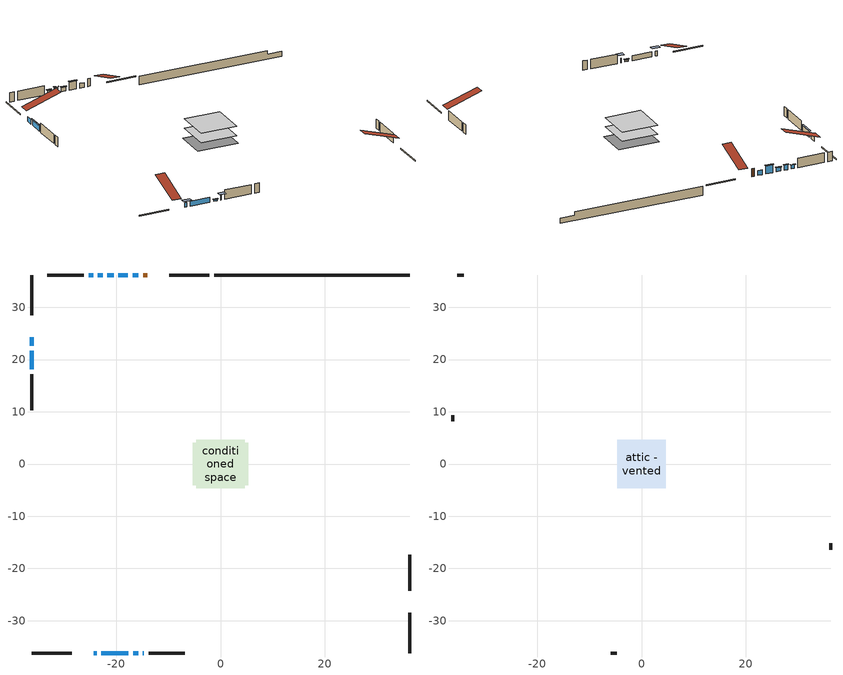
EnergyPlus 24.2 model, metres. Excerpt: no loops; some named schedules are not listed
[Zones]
conditioned space
 floor adiabatic (AdiabaticFloorConstruction): -4.63,-4.63 -4.63,4.63 4.63,4.63 4.63,-4.63 z0.81
 floor foundation (Slab1 construction): -5.27,-4.08 -5.27,4.08 5.27,4.08 5.27,-4.08 z-1.41
 wall outside (RimJoist1 construction): -2.11,36.19 -9.77,36.19 / -36.19,-36.19 -28.53,-36.19 / -36.19,36.19 -36.19,28.53 / 36.19,-36.19 36.19,-28.53 z0.81:1.11
 wall outside (AdiabaticWallConstruction 1): -14.01,36.19 -14.78,36.19 z0.81:2.84
 wall outside (AdiabaticWallConstruction): -24.3,-36.19 -23.74,-36.19 / -14.85,-36.19 -14.7,-36.19 z0.81:2.01; -22.81,-36.19 -17.65,-36.19 / -36.19,24.3 -36.19,22.66 / -15.7,36.19 -16.8,36.19 z0.81:2.03; -16.72,-36.19 -15.78,-36.19 z0.81:1.22; -17.73,36.19 -19.56,36.19 z0.81:2.84; -20.48,36.19 -21.65,36.19 z0.81:1.83; -22.58,36.19 -23.47,36.19 z0.81:2.13; -24.4,36.19 -25.26,36.19 z0.81:1.78; -36.19,21.73 -36.19,18.14 z0.81:2.28
 wall outside (Wall1 construction): -26.19,36.19 -33.13,36.19 / -13.77,-36.19 -6.83,-36.19 / -36.19,17.22 -36.19,10.28 / 36.19,-24.3 36.19,-17.36 z0.81:3.25
 wall foundation (FoundationWall1 construction): -1.18,36.19,-1.41 -1.18,36.19,0.81 32.46,36.19,0.81 32.46,36.19,-0.08 36.19,36.19,-0.08 36.19,36.19,-1.41
 window (WindowConstruction 7): -24.3,-36.19 -23.74,-36.19 z0.81:2
 window (WindowConstruction 5): -22.81,-36.19 -17.65,-36.19 z0.81:2.03
 window (WindowConstruction 6): -16.72,-36.19 -15.78,-36.19 z0.81:1.22
 window (WindowConstruction 9): -36.19,24.3 -36.19,22.66 z0.81:2.03
 window (WindowConstruction 10): -15.71,36.19 -16.8,36.19 z0.81:2.03
 window (WindowConstruction 8): -14.85,-36.19 -14.7,-36.19 z0.81:2
 window (WindowConstruction): -17.73,36.19 -19.56,36.19 z0.81:2.84
 window (WindowConstruction 1): -20.48,36.19 -21.65,36.19 z0.81:1.82
 window (WindowConstruction 2): -22.58,36.19 -23.47,36.19 z0.81:2.13
 window (WindowConstruction 3): -24.4,36.19 -25.26,36.19 z0.81:1.78
 window (WindowConstruction 4): -36.19,21.73 -36.19,18.15 z0.81:2.28
 door (Door): -14.01,36.19 -14.78,36.19 z0.81:2.84
 ceiling adiabatic (AdiabaticFloorConstruction): 4.63,-4.63 4.63,4.63 -4.63,4.63 -4.63,-4.63 z0.81
attic - vented
 floor to conditioned space (Floor1 construction Reversed): -4.63,-4.63 -4.63,4.63 4.63,4.63 4.63,-4.63 z3.25
 wall outside (Wall2 construction): -34.06,36.19 -35.27,36.19 / -5.9,-36.19 -4.7,-36.19 / -36.19,9.35 -36.19,8.14 / 36.19,-16.43 36.19,-15.22 z0.81:3.25
 roof outside (Roof1 construction): -13.08,36.19,3.25 -13.08,27.17,6.26 -10.7,27.17,6.26 -10.7,36.19,3.25; -25.23,-36.19,3.25 -25.23,-27.17,6.26 -27.61,-27.17,6.26 -27.61,-36.19,3.25; -36.19,25.23,3.25 -27.17,25.23,6.26 -27.17,27.61,6.26 -36.19,27.61,3.25; 36.19,-25.23,3.25 27.17,-25.23,6.26 27.17,-27.61,6.26 36.19,-27.61,3.25
shading: -22.98,-36.19 -25.06,-36.19 -25.06,-37.26 -22.98,-37.26 z2.76; -15.58,-36.19 -16.92,-36.19 -16.92,-36.49 -15.58,-36.49 z1.42; -13.94,-36.19 -15.61,-36.19 -15.61,-37.26 -13.94,-37.26 z2.76; -19.76,36.19 -17.53,36.19 -17.53,36.49 -19.76,36.49 z3.04; -21.85,36.19 -20.28,36.19 -20.28,36.49 -21.85,36.49 z2.03; -23.67,36.19 -22.38,36.19 -22.38,36.49 -23.67,36.49 z2.33; -25.46,36.19 -24.2,36.19 -24.2,36.49 -25.46,36.49 z1.98; -36.19,17.94 -36.19,21.93 -36.49,21.93 -36.49,17.94 z2.48
[Building]
Building 1: Terrain=Suburbs
[Site:Location]
Montreal Intl AP_QC: Latitude {deg}=45.47; Longitude {deg}=-73.74; Time Zone {hr}=-5; Elevation {m}=36; Keep Site Location Information=Yes
[Site:GroundTemperature:Shallow]
2.07863, -0.316383, -0.508184, 0.628371, 5.19101, 9.73239, 13.6695, 16.1636, 16.3755, 14.347, 10.5102, 6.10817
[Site:WaterMainsTemperature]
Calculation Method=Schedule; Temperature Schedule=mains temperature schedule
[Material] Roughness=Rough; Thermal Absorptance=0.9
Name | Thickness {m} | Conductivity {W/m-K} | Density {kg/m3} | Specific Heat {J/kg-K} | Solar Absorptance | Visible Absorptance
asphalt or fiberglass shingles | 0.00635 | 0.162714 | 1121.4 | 1465.45 | 0.4 | 0.4
ceiling loosefill ins | 0.254 | 0.0480833 | 16.02 | 1046.75 | 0.7 | 0.7
ceiling stud and cavity | 0.1397 | 0.120941 | 65.682 | 1177.47 | 0.7 | 0.7
concrete 4.0 in. | 0.1016 | 1.803125 | 2242.8 | 837.4 | 0.7 | 0.7
concrete 8.0 in. | 0.2032 | 1.803125 | 2242.8 | 837.4 | 0.7 | 0.7
door material | 0.04445 | 0.0451087 | 512.64 | 1214.23 | 0.7 | 0.7
exterior vertical ins | 0.0448461 | 0.029427 | 32.04 | 1214.23 | 0.7 | 0.7
floor covering | 0.0127 | 0.0433444 | 54.468 | 1339.84 | 0.6 | 0.6
floor rigid ins; wall rigid ins 1 | 0.512978 | 0.029427 | 32.04 | 1214.23 | 0.7 | 0.7
floor stud and cavity | 0.1397 | 1.75129 | 37.0049 | 1207.88 | 0.7 | 0.7
furniture material conditioned space 1 | 0.1524 | 0.115458 | 640.8 | 1214.23 | 0.6 | 0.6
gypsum board | 0.0127 | 0.160291 | 801 | 837.4 | 0.6 | 0.6
gypsum board 1 | 0.0127 | 0.160291 | 801 | 837.4 | 0.7 | 0.7
osb sheathing 0.5 in. | 0.0127 | 0.115458 | 512.64 | 1214.23 | 0.7 | 0.7
osb sheathing 0.75 in. | 0.01905 | 0.115458 | 512.64 | 1214.23 | 0.7 | 0.7
osb sheathing 2.0 in. | 0.0508 | 0.115458 | 512.64 | 1214.23 | 0.7 | 0.7
rim joist stud and cavity | 0.0508 | 0.0278857 | 125.044 | 1163.47 | 0.6 | 0.6
wall rigid ins | 0.051816 | 0.029427 | 32.04 | 1214.23 | 0.7 | 0.7
wall stud and cavity | 0.1397 | 0.17399 | 139.0536 | 1170.24 | 0.7 | 0.7
wall stud and cavity 1 | 0.0889 | 6.1454 | 50.32683 | 1063.81 | 0.6 | 0.6
wall stud and cavity 2 | 0.0889 | 0.380278 | 52.3479 | 1209.89 | 0.7 | 0.7
wall stud and cavity 3 | 0.0889 | 0.391764 | 83.0341 | 1211.67 | 0.7 | 0.7
wood siding | 0.0254 | 0.102417 | 544.68 | 1172.36 | 0.4 | 0.4
wood siding 1 | 0.00254 | 0.102417 | 544.68 | 1172.36 | 0.4 | 0.4
wood siding 2; wood siding 3; wood siding 4 | 0.0254 | 0.102417 | 544.68 | 1172.36 | 0.7 | 0.7
[WindowMaterial:SimpleGlazingSystem]
Name | U-Factor {W/m2-K} | Solar Heat Gain Coefficient
WindowMaterial | 2.97584 | 0.59
WindowMaterial 1 | 2.946882 | 0.58
WindowMaterial 2 | 2.95029 | 0.58
WindowMaterial 3 | 2.96732 | 0.55
WindowMaterial 4 | 2.927009 | 0.61
WindowMaterial 5 | 2.90373 | 0.65
WindowMaterial 6 | 3.02126 | 0.56
WindowMaterial 7 | 2.97698 | 0.61
WindowMaterial 8 | 3.06612 | 0.35
WindowMaterial 9 | 3.02581 | 0.48
[Construction]
AdiabaticFloorConstruction: floor stud and cavity, floor rigid ins, osb sheathing 0.75 in., floor covering
AdiabaticWallConstruction: wood siding 3, wall rigid ins 1, wall stud and cavity 2, gypsum board
AdiabaticWallConstruction 1: wood siding 4, wall rigid ins 1, wall stud and cavity 2, gypsum board
Door: door material
Floor1 construction Reversed: gypsum board, ceiling stud and cavity, ceiling loosefill ins
FoundationWall1 construction: concrete 8.0 in., gypsum board 1
furniture construction conditioned space 1: furniture material conditioned space 1
PartitionWallConstruction: gypsum board, wall stud and cavity 3, gypsum board
RimJoist1 construction: wood siding 2, osb sheathing 2.0 in., rim joist stud and cavity
Roof1 construction: asphalt or fiberglass shingles
Slab1 construction: concrete 4.0 in.
Wall1 construction: wood siding, wall rigid ins, osb sheathing 0.5 in., wall stud and cavity, gypsum board
Wall2 construction: wood siding 1, wall stud and cavity 1
WindowConstruction: WindowMaterial
WindowConstruction 1: WindowMaterial 1
WindowConstruction 10; WindowConstruction 9: WindowMaterial 9
WindowConstruction 2: WindowMaterial 2
WindowConstruction 3: WindowMaterial 3
WindowConstruction 4: WindowMaterial 4
WindowConstruction 5: WindowMaterial 5
WindowConstruction 6: WindowMaterial 6
WindowConstruction 7: WindowMaterial 7
WindowConstruction 8: WindowMaterial 8
[Zone] Multiplier=1; Part of Total Floor Area=Yes
Name | Volume {m3}
attic - vented | 41.953
conditioned space | 421.2
[Space]
Name | Zone | Volume {m3}
attic - vented 1 | attic - vented | 41.953
conditioned space 1 | conditioned space | 421.2
[ZoneInfiltration:EffectiveLeakageArea]
infil attic - vented 1: Zone or Space=attic - vented 1; Schedule=Always On Discrete; Effective Air Leakage Area {cm2}=3435.6; Stack Coefficient=0.000378797; Wind Coefficient=1.31499e-05
[ZoneMixing]
whole house fan mix: Zone or Space=attic - vented; Schedule=Always On Continuous; Design Flow Rate Calculation Method=Flow/Zone; Design Flow Rate {m3/s}=0; Source Zone or Space=conditioned space
[SurfaceProperty:ExposedFoundationPerimeter]
Slab1: Exposed Perimeter Calculation Method=TotalExposedPerimeter; Total Exposed Perimeter {m}=37.375
[InternalMass] Zone or ZoneList=conditioned space; Space or SpaceList=conditioned space 1
Name | Construction | Surface Area {m2}
furniture mass conditioned space 1 | furniture construction conditioned space 1 | 68.72
partition wall mass | PartitionWallConstruction | 171.8
[Lights]
interior lighting: Zone or ZoneList or Space or SpaceList=conditioned space 1; Schedule=interior lighting schedule; Design Level Calculation Method=LightingLevel; Lighting Level {W}=343.2; Return Air Fraction=0; Fraction Radiant=0.6; Fraction Visible=0.2; Fraction Replaceable=1
[People]
occupants: Zone or ZoneList or Space or SpaceList=conditioned space 1; Number of People Schedule=occupants schedule; Number of People Calculation Method=People; Number of People=3; Fraction Radiant=0.314171; Sensible Heat Fraction=0.56303; Activity Level Schedule=occupants activity schedule; Carbon Dioxide Generation Rate {m3/s-W}=0; Enable ASHRAE 55 Comfort Warnings=No; Mean Radiant Temperature Calculation Type=EnclosureAveraged
[ElectricEquipment] Zone or ZoneList or Space or SpaceList=conditioned space 1; Design Level Calculation Method=EquipmentLevel
Name | Schedule | Design Level {W} | Fraction Latent | Fraction Radiant | Fraction Lost
clothes dryer | clothes dryer schedule | 140.772 | 0.015 | 0.081 | 0.85
clothes washer | clothes washer schedule | 32.1985 | 0.03 | 0.162 | 0.7
cooking range | cooking range schedule | 215.147 | 0.08 | 0.432 | 0.2
dishwasher | dishwasher schedule | 66.8632 | 0.3 | 0.18 | 0.4
fridge | fridge schedule | 72.9452 | 0 | 0.6 | 0
mech vent house fan | mech vent house fan schedule | 19.9167 | 0 | 0 | 0.5
mech vent house fan cfis | mech vent house fan cfis schedule | 0 | 0 | 0 | 0
mech vent range fan 0 | mech vent range fan 0 schedule | 57 | 0 | 0 | 1
misc plug loads | misc plug loads schedule | 494.7 | 0.045 | 0.513 | 0.1
whole house fan | Always On Discrete | 0 | 0 | 0 | 1
[OtherEquipment] Zone or ZoneList or Space or SpaceList=conditioned space 1; Design Level Calculation Method=EquipmentLevel
Name | Fuel Type | Schedule | Design Level {W} | Fraction Latent | Fraction Radiant | Fraction Lost
clothes dryer 1 | Electricity | clothes dryer schedule | 0 | 0.015 | 0.081 | 0.85
cooking range 1 | Electricity | cooking range schedule | 0 | 0.08 | 0.432 | 0.2
general water use latent | None | general water use schedule | 62.594 | 1 | 0 | 0
general water use sensible | None | general water use schedule | -61.6891 | 0 | 0.6 | 0
mech vent house fan latent load | None | Always On Discrete | 0 | 1 | 0 | 0
mech vent house fan sensible load | None | Always On Discrete | 0 | 0 | 0 | 0
water heater energy adjustment1 | Electricity | Always On Discrete | 0.01 | 0 | 0 | 1
[ZoneInfiltration:DesignFlowRate] Zone or ZoneList or Space or SpaceList=conditioned space 1; Schedule=Always On Discrete; Design Flow Rate Calculation Method=Flow/Zone; Design Flow Rate {m3/s}=0
infil flow; natural vent flow; whole house fan flow
[ZoneControl:Thermostat]
conditioned space Thermostat: Zone or ZoneList=conditioned space; Control Type Schedule=conditioned space Thermostat Schedule; Control 1=conditioned space temperature setpoint; Temperature Difference Between Cutout And Setpoint {deltaC}=0
[ZoneHVAC:Baseboard:Convective:Electric]
electric baseboard: Availability Schedule=Always On Discrete; Heating Design Capacity {W}=7478.88; Efficiency=1
[Zone equipment]
conditioned space: electric baseboard
[Foundation:Kiva]
Foundation Kiva 1: Initial Indoor Air Temperature {C}=17.7778; Wall Height Above Grade {m}=0.810006; Wall Depth Below Slab {m}=0.2032; Custom Block Material Name 1=exterior vertical ins; Custom Block Depth 1 {m}=2.22001; Custom Block X Position 1 {m}=0.2159; Custom Block Z Position 1 {m}=0
[Foundation:Kiva:Settings]
Soil Conductivity {W/m-K}=0.849921; Soil Density {kg/m3}=1842.3; Soil Specific Heat {J/kg-K}=418.7; Ground Solar Absorptivity=0.9; Ground Thermal Absorptivity=0.9; Ground Surface Roughness {m}=0.03; Far-Field Width {m}=40; Deep-Ground Boundary Condition=ZeroFlux; Deep-Ground Depth {m}=40; Minimum Cell Dimension {m}=0.2; Maximum Cell Growth Coefficient=3; Simulation Timestep=Timestep
[Exterior:Lights]
exterior lighting: Schedule=exterior lighting schedule; Design Level {W}=75.6
[EnergyManagementSystem:GlobalVariable]
infil_program_Qfan
infil_program_Qinf
natural_vent_program_Qnv
natural_vent_program_Qwhf
[EnergyManagementSystem:Sensor]
Name | Output:Variable or Output:Meter Index Key | Output:Variable or Output:Meter
airflow_gain | infil flow | Infiltration Sensible Heat Gain Energy
airflow_gain_1 | natural vent flow | Infiltration Sensible Heat Gain Energy
airflow_gain_2 | whole house fan flow | Infiltration Sensible Heat Gain Energy
airflow_loss | infil flow | Infiltration Sensible Heat Loss Energy
airflow_loss_1 | natural vent flow | Infiltration Sensible Heat Loss Energy
airflow_loss_2 | whole house fan flow | Infiltration Sensible Heat Loss Energy
clg_load_cond |  | Cooling:EnergyTransfer:Zone:CONDITIONED SPACE
clg_sp_s; clg_sp_s_1 | cooling setpoint | Schedule Value
clothes_dryer_exhaust_0_sch_s | clothes dryer exhaust 0 schedule | Schedule Value
conditioned_space_clg_unmet_s | conditioned space | Zone Cooling Setpoint Not Met Time
conditioned_space_htg_unmet_s | conditioned space | Zone Heating Setpoint Not Met Time
cool_season | cooling season schedule | Schedule Value
fridge_tin_s | conditioned space | Zone Mean Air Temperature
htg_load_cond |  | Heating:EnergyTransfer:Zone:CONDITIONED SPACE
htg_sp_s; htg_sp_s_1 | heating setpoint | Schedule Value
ig_ee_conv | clothes dryer | Electric Equipment Convective Heating Energy
ig_ee_conv_2 | cooking range | Electric Equipment Convective Heating Energy
ig_ee_conv_4 | fridge | Electric Equipment Convective Heating Energy
ig_ee_conv_5 | misc plug loads | Electric Equipment Convective Heating Energy
ig_ee_conv_6 | whole house fan | Electric Equipment Convective Heating Energy
ig_ee_rad | clothes dryer | Electric Equipment Radiant Heating Energy
ig_ee_rad_2 | cooking range | Electric Equipment Radiant Heating Energy
ig_ee_rad_4 | fridge | Electric Equipment Radiant Heating Energy
ig_ee_rad_5 | misc plug loads | Electric Equipment Radiant Heating Energy
ig_ee_rad_6 | whole house fan | Electric Equipment Radiant Heating Energy
ig_lgt_conv | interior lighting | Lights Convective Heating Energy
ig_lgt_rad | interior lighting | Lights Radiant Heating Energy
ig_lgt_vis | interior lighting | Lights Visible Radiation Heating Energy
ig_oe_conv | clothes dryer 1 | Other Equipment Convective Heating Energy
ig_oe_conv_1 | cooking range 1 | Other Equipment Convective Heating Energy
ig_oe_conv_2 | general water use latent | Other Equipment Convective Heating Energy
ig_oe_conv_3 | general water use sensible | Other Equipment Convective Heating Energy
ig_oe_conv_4 | water heater energy adjustment1 | Other Equipment Convective Heating Energy
ig_oe_rad | clothes dryer 1 | Other Equipment Radiant Heating Energy
ig_oe_rad_1 | cooking range 1 | Other Equipment Radiant Heating Energy
ig_oe_rad_2 | general water use latent | Other Equipment Radiant Heating Energy
ig_oe_rad_3 | general water use sensible | Other Equipment Radiant Heating Energy
ig_oe_rad_4 | water heater energy adjustment1 | Other Equipment Radiant Heating Energy
ig_ppl_conv | occupants | People Convective Heating Energy
ig_ppl_rad | occupants | People Radiant Heating Energy
im_conv | furniture mass conditioned space 1 | Surface Inside Face Convection Heat Gain Energy
im_conv_1 | partition wall mass | Surface Inside Face Convection Heat Gain Energy
im_ig | furniture mass conditioned space 1 | Surface Inside Face Internal Gains Radiation Heat Gain Energy
im_ig_1 | partition wall mass | Surface Inside Face Internal Gains Radiation Heat Gain Energy
im_lgt | furniture mass conditioned space 1 | Surface Inside Face Lights Radiation Heat Gain Energy
im_lgt_1 | partition wall mass | Surface Inside Face Lights Radiation Heat Gain Energy
im_sol | furniture mass conditioned space 1 | Surface Inside Face Solar Radiation Heat Gain Energy
im_sol_1 | partition wall mass | Surface Inside Face Solar Radiation Heat Gain Energy
im_surf | furniture mass conditioned space 1 | Surface Inside Face Net Surface Thermal Radiation Heat Gain Energy
im_surf_1 | partition wall mass | Surface Inside Face Net Surface Thermal Radiation Heat Gain Energy
mech_vent_range_fan_0_sch_s | mech vent range fan 0 schedule | Schedule Value
mv_conv | mech vent house fan | Electric Equipment Convective Heating Energy
mv_conv_1 | mech vent house fan cfis | Electric Equipment Convective Heating Energy
mv_conv_2 | mech vent range fan 0 | Electric Equipment Convective Heating Energy
mv_conv_3 | mech vent house fan latent load | Other Equipment Convective Heating Energy
mv_conv_4 | mech vent house fan sensible load | Other Equipment Convective Heating Energy
mv_rad | mech vent house fan | Electric Equipment Radiant Heating Energy
mv_rad_1 | mech vent house fan cfis | Electric Equipment Radiant Heating Energy
mv_rad_2 | mech vent range fan 0 | Electric Equipment Radiant Heating Energy
mv_rad_3 | mech vent house fan latent load | Other Equipment Radiant Heating Energy
mv_rad_4 | mech vent house fan sensible load | Other Equipment Radiant Heating Energy
natural_vent_s | natural vent schedule | Schedule Value
out_pb_s |  | Site Outdoor Air Barometric Pressure
out_wt_s |  | Site Outdoor Air Humidity Ratio
site_vw_s |  | Site Wind Speed
ss_back_out | Window1 | Surface Window Shortwave from Zone Back Out Window Heat Transfer Rate
ss_back_out_1 | Window10 | Surface Window Shortwave from Zone Back Out Window Heat Transfer Rate
ss_back_out_10 | Window7 | Surface Window Shortwave from Zone Back Out Window Heat Transfer Rate
ss_back_out_2 | Window12 | Surface Window Shortwave from Zone Back Out Window Heat Transfer Rate
ss_back_out_3 | Window13 | Surface Window Shortwave from Zone Back Out Window Heat Transfer Rate
ss_back_out_4 | Window16 | Surface Window Shortwave from Zone Back Out Window Heat Transfer Rate
ss_back_out_5 | Window2 | Surface Window Shortwave from Zone Back Out Window Heat Transfer Rate
ss_back_out_6 | Window3 | Surface Window Shortwave from Zone Back Out Window Heat Transfer Rate
ss_back_out_7 | Window4 | Surface Window Shortwave from Zone Back Out Window Heat Transfer Rate
ss_back_out_8 | Window5 | Surface Window Shortwave from Zone Back Out Window Heat Transfer Rate
ss_back_out_9 | Window6 | Surface Window Shortwave from Zone Back Out Window Heat Transfer Rate
ss_conv | Door1 | Surface Inside Face Convection Heat Gain Energy
ss_conv_1 | Window1 | Surface Inside Face Convection Heat Gain Energy
ss_conv_10 | Window6 | Surface Inside Face Convection Heat Gain Energy
ss_conv_11 | Window7 | Surface Inside Face Convection Heat Gain Energy
ss_conv_2 | Window10 | Surface Inside Face Convection Heat Gain Energy
ss_conv_3 | Window12 | Surface Inside Face Convection Heat Gain Energy
ss_conv_4 | Window13 | Surface Inside Face Convection Heat Gain Energy
ss_conv_5 | Window16 | Surface Inside Face Convection Heat Gain Energy
ss_conv_6 | Window2 | Surface Inside Face Convection Heat Gain Energy
ss_conv_7 | Window3 | Surface Inside Face Convection Heat Gain Energy
ss_conv_8 | Window4 | Surface Inside Face Convection Heat Gain Energy
ss_conv_9 | Window5 | Surface Inside Face Convection Heat Gain Energy
ss_ig | Door1 | Surface Inside Face Internal Gains Radiation Heat Gain Energy
ss_ig_1 | Window1 | Surface Inside Face Internal Gains Radiation Heat Gain Energy
ss_ig_10 | Window6 | Surface Inside Face Internal Gains Radiation Heat Gain Energy
ss_ig_11 | Window7 | Surface Inside Face Internal Gains Radiation Heat Gain Energy
ss_ig_2 | Window10 | Surface Inside Face Internal Gains Radiation Heat Gain Energy
ss_ig_3 | Window12 | Surface Inside Face Internal Gains Radiation Heat Gain Energy
ss_ig_4 | Window13 | Surface Inside Face Internal Gains Radiation Heat Gain Energy
ss_ig_5 | Window16 | Surface Inside Face Internal Gains Radiation Heat Gain Energy
ss_ig_6 | Window2 | Surface Inside Face Internal Gains Radiation Heat Gain Energy
ss_ig_7 | Window3 | Surface Inside Face Internal Gains Radiation Heat Gain Energy
ss_ig_8 | Window4 | Surface Inside Face Internal Gains Radiation Heat Gain Energy
ss_ig_9 | Window5 | Surface Inside Face Internal Gains Radiation Heat Gain Energy
ss_lgt | Door1 | Surface Inside Face Lights Radiation Heat Gain Energy
ss_sol | Door1 | Surface Inside Face Solar Radiation Heat Gain Energy
ss_surf | Door1 | Surface Inside Face Net Surface Thermal Radiation Heat Gain Energy
ss_surf_1 | Window1 | Surface Inside Face Net Surface Thermal Radiation Heat Gain Energy
ss_surf_10 | Window6 | Surface Inside Face Net Surface Thermal Radiation Heat Gain Energy
ss_surf_11 | Window7 | Surface Inside Face Net Surface Thermal Radiation Heat Gain Energy
ss_surf_2 | Window10 | Surface Inside Face Net Surface Thermal Radiation Heat Gain Energy
ss_surf_3 | Window12 | Surface Inside Face Net Surface Thermal Radiation Heat Gain Energy
ss_surf_4 | Window13 | Surface Inside Face Net Surface Thermal Radiation Heat Gain Energy
ss_surf_5 | Window16 | Surface Inside Face Net Surface Thermal Radiation Heat Gain Energy
ss_surf_6 | Window2 | Surface Inside Face Net Surface Thermal Radiation Heat Gain Energy
ss_surf_7 | Window3 | Surface Inside Face Net Surface Thermal Radiation Heat Gain Energy
ss_surf_8 | Window4 | Surface Inside Face Net Surface Thermal Radiation Heat Gain Energy
ss_surf_9 | Window5 | Surface Inside Face Net Surface Thermal Radiation Heat Gain Energy
ss_trans_in | Window1 | Surface Window Transmitted Solar Radiation Rate
ss_trans_in_1 | Window10 | Surface Window Transmitted Solar Radiation Rate
ss_trans_in_10 | Window7 | Surface Window Transmitted Solar Radiation Rate
ss_trans_in_2 | Window12 | Surface Window Transmitted Solar Radiation Rate
ss_trans_in_3 | Window13 | Surface Window Transmitted Solar Radiation Rate
ss_trans_in_4 | Window16 | Surface Window Transmitted Solar Radiation Rate
ss_trans_in_5 | Window2 | Surface Window Transmitted Solar Radiation Rate
ss_trans_in_6 | Window3 | Surface Window Transmitted Solar Radiation Rate
ss_trans_in_7 | Window4 | Surface Window Transmitted Solar Radiation Rate
ss_trans_in_8 | Window5 | Surface Window Transmitted Solar Radiation Rate
ss_trans_in_9 | Window6 | Surface Window Transmitted Solar Radiation Rate
ss_trans_out | Window1 | Surface Inside Face Initial Transmitted Diffuse Transmitted Out Window Solar Radiation Rate
ss_trans_out_1 | Window10 | Surface Inside Face Initial Transmitted Diffuse Transmitted Out Window Solar Radiation Rate
ss_trans_out_10 | Window7 | Surface Inside Face Initial Transmitted Diffuse Transmitted Out Window Solar Radiation Rate
ss_trans_out_2 | Window12 | Surface Inside Face Initial Transmitted Diffuse Transmitted Out Window Solar Radiation Rate
ss_trans_out_3 | Window13 | Surface Inside Face Initial Transmitted Diffuse Transmitted Out Window Solar Radiation Rate
ss_trans_out_4 | Window16 | Surface Inside Face Initial Transmitted Diffuse Transmitted Out Window Solar Radiation Rate
ss_trans_out_5 | Window2 | Surface Inside Face Initial Transmitted Diffuse Transmitted Out Window Solar Radiation Rate
ss_trans_out_6 | Window3 | Surface Inside Face Initial Transmitted Diffuse Transmitted Out Window Solar Radiation Rate
ss_trans_out_7 | Window4 | Surface Inside Face Initial Transmitted Diffuse Transmitted Out Window Solar Radiation Rate
ss_trans_out_8 | Window5 | Surface Inside Face Initial Transmitted Diffuse Transmitted Out Window Solar Radiation Rate
ss_trans_out_9 | Window6 | Surface Inside Face Initial Transmitted Diffuse Transmitted Out Window Solar Radiation Rate
s_conv | Floor1 | Surface Inside Face Convection Heat Gain Energy
s_conv_1 | FoundationWall1 | Surface Inside Face Convection Heat Gain Energy
s_conv_10 | Wall1:180 | Surface Inside Face Convection Heat Gain Energy
s_conv_11 | Wall1:270 | Surface Inside Face Convection Heat Gain Energy
s_conv_12 | Wall1:90 | Surface Inside Face Convection Heat Gain Energy
s_conv_2 | inferred conditioned ceiling | Surface Inside Face Convection Heat Gain Energy
s_conv_3 | inferred conditioned floor | Surface Inside Face Convection Heat Gain Energy
s_conv_4 | RimJoist1:0 | Surface Inside Face Convection Heat Gain Energy
s_conv_5 | RimJoist1:180 | Surface Inside Face Convection Heat Gain Energy
s_conv_6 | RimJoist1:270 | Surface Inside Face Convection Heat Gain Energy
s_conv_7 | RimJoist1:90 | Surface Inside Face Convection Heat Gain Energy
s_conv_8 | Slab1 | Surface Inside Face Convection Heat Gain Energy
s_conv_9 | Wall1:0 | Surface Inside Face Convection Heat Gain Energy
s_ig | Floor1 | Surface Inside Face Internal Gains Radiation Heat Gain Energy
s_ig_1 | FoundationWall1 | Surface Inside Face Internal Gains Radiation Heat Gain Energy
s_ig_10 | Wall1:180 | Surface Inside Face Internal Gains Radiation Heat Gain Energy
s_ig_11 | Wall1:270 | Surface Inside Face Internal Gains Radiation Heat Gain Energy
